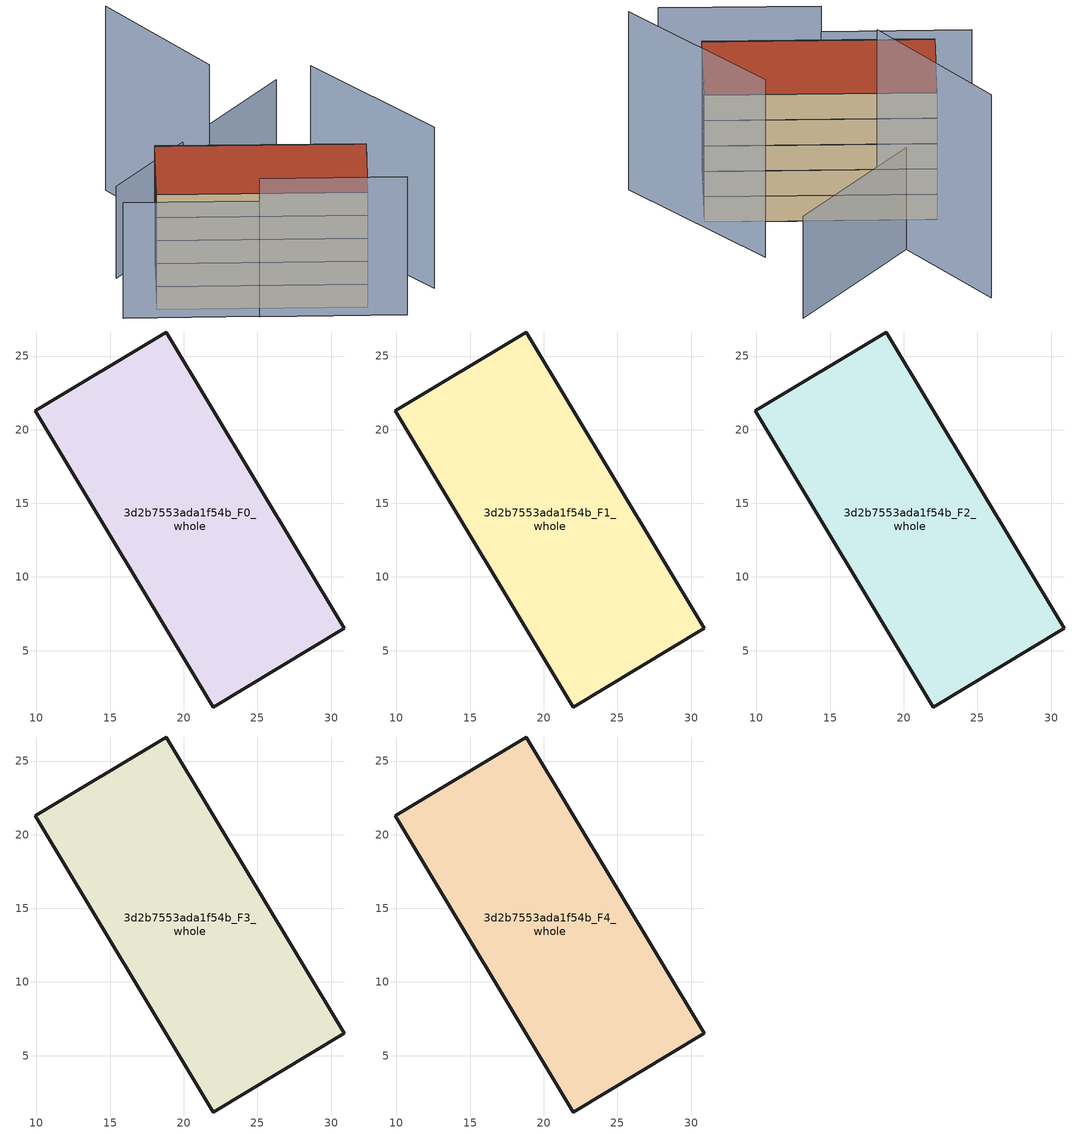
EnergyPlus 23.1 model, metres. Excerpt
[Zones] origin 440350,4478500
3d2b7553ada1f54b_F0_whole
 floor ground (EU_floor_Construction): 30.9,6.53 18.8,26.63 9.91,21.28 22.01,1.17 z0
 wall outside (EU_wall_Construction): 22.01,1.17 9.91,21.28 18.8,26.63 30.9,6.53 22.01,1.17 z0:3
3d2b7553ada1f54b_F1_whole
 floor to 3d2b7553ada1f54b_F0_whole (EU_floor_Construction): 30.9,6.53 18.8,26.63 9.91,21.28 22.01,1.17 z3
 wall outside (EU_wall_Construction): 22.01,1.17 9.91,21.28 18.8,26.63 30.9,6.53 22.01,1.17 z3:6
3d2b7553ada1f54b_F2_whole
 floor to 3d2b7553ada1f54b_F1_whole (EU_floor_Construction): 30.9,6.53 18.8,26.63 9.91,21.28 22.01,1.17 z6
 wall outside (EU_wall_Construction): 22.01,1.17 9.91,21.28 18.8,26.63 30.9,6.53 22.01,1.17 z6:9
3d2b7553ada1f54b_F3_whole
 floor to 3d2b7553ada1f54b_F2_whole (EU_floor_Construction): 30.9,6.53 18.8,26.63 9.91,21.28 22.01,1.17 z9
 wall outside (EU_wall_Construction): 22.01,1.17 9.91,21.28 18.8,26.63 30.9,6.53 22.01,1.17 z9:12
3d2b7553ada1f54b_F4_whole
 floor to 3d2b7553ada1f54b_F3_whole (EU_floor_Construction): 30.9,6.53 18.8,26.63 9.91,21.28 22.01,1.17 z12
 wall outside (EU_wall_Construction): 22.01,1.17 9.91,21.28 18.8,26.63 30.9,6.53 22.01,1.17 z12:15
 roof outside (EU_roof_Construction): 18.8,26.63 30.9,6.53 22.01,1.17 9.91,21.28 z15
shading: 29.21,-3.16 33.66,15.22 z0:21; 24.01,22.67 29.12,38.82 z0:24; 41.88,24.36 13.44,28.51 z0:12; 14.35,10.66 22.84,-3.41 z0:18; 6.55,23.63 14.38,10.67 z0:15
[Building]
EU S2 Campaign: North Axis=0; Terrain=City; Solar Distribution=FullExterior
[Site:Location]
Madrid: Latitude=40.5; Longitude=-3.5; Time Zone=1; Elevation=609
[SizingPeriod:WeatherFileDays]
AnnualSizingPeriod: Begin Month=1; Begin Day of Month=1; End Month=12; End Day of Month=31; Day of Week for Start Day=Monday; Use Weather File Daylight Saving Period=No; Use Weather File Rain and Snow Indicators=No
[MATERIAL]
EU_InternalMass_Material: Roughness=MediumRough; Thickness=0.1; Conductivity=1; Density=1800; Specific Heat=900; Thermal Absorptance=0.9; Solar Absorptance=0.7; Visible Absorptance=0.7
[MATERIAL:NOMASS] Roughness=MediumRough; Thermal Absorptance=0.9; Solar Absorptance=0.7; Visible Absorptance=0.7
Name | Thermal Resistance
EU_wall_NoMass | 0.609216
EU_roof_NoMass | 0.513268
EU_floor_NoMass | 0.568163
[CONSTRUCTION]
EU_wall_Construction: EU_wall_NoMass
EU_roof_Construction: EU_roof_NoMass
EU_floor_Construction: EU_floor_NoMass
EU_InternalMass_Construction: EU_InternalMass_Material
[ZONE] Type=1; Multiplier=1; Ceiling Height=autocalculate; Volume=730.453; Floor Area=autocalculate; Part of Total Floor Area=Yes
3d2b7553ada1f54b_F0_whole; 3d2b7553ada1f54b_F1_whole; 3d2b7553ada1f54b_F2_whole; 3d2b7553ada1f54b_F3_whole; 3d2b7553ada1f54b_F4_whole
[INTERNALMASS] Construction=EU_InternalMass_Construction; Surface Area=243.485
Name | Zone or ZoneList
3d2b7553ada1f54b_F0_whole_EU_InternalMass | 3d2b7553ada1f54b_F0_whole
3d2b7553ada1f54b_F1_whole_EU_InternalMass | 3d2b7553ada1f54b_F1_whole
3d2b7553ada1f54b_F2_whole_EU_InternalMass | 3d2b7553ada1f54b_F2_whole
3d2b7553ada1f54b_F3_whole_EU_InternalMass | 3d2b7553ada1f54b_F3_whole
3d2b7553ada1f54b_F4_whole_EU_InternalMass | 3d2b7553ada1f54b_F4_whole
[OTHEREQUIPMENT] Fuel Type=Electricity; Design Level Calculation Method=Watts/Area; Power per Zone Floor Area=1; Fraction Latent=0; Fraction Radiant=0; Fraction Lost=0; Carbon Dioxide Generation Rate=0; EndUse Subcategory=EU_Step8_InternalGains
Name | Zone or ZoneList or Space or SpaceList | Schedule
EU_Step8_InternalGain_3d2b7553ada1f54b_F0_whole_f000 | 3d2b7553ada1f54b_F0_whole | EU_Step8_GainSchedule_3d2b7553ada1f54b_F0_whole_f000
EU_Step8_InternalGain_3d2b7553ada1f54b_F1_whole_f000 | 3d2b7553ada1f54b_F1_whole | EU_Step8_GainSchedule_3d2b7553ada1f54b_F1_whole_f000
EU_Step8_InternalGain_3d2b7553ada1f54b_F2_whole_f000 | 3d2b7553ada1f54b_F2_whole | EU_Step8_GainSchedule_3d2b7553ada1f54b_F2_whole_f000
EU_Step8_InternalGain_3d2b7553ada1f54b_F3_whole_f000 | 3d2b7553ada1f54b_F3_whole | EU_Step8_GainSchedule_3d2b7553ada1f54b_F3_whole_f000
EU_Step8_InternalGain_3d2b7553ada1f54b_F4_whole_f000 | 3d2b7553ada1f54b_F4_whole | EU_Step8_GainSchedule_3d2b7553ada1f54b_F4_whole_f000
[ZONEVENTILATION:DESIGNFLOWRATE] Schedule=EU_AlwaysOn; Design Flow Rate Calculation Method=AirChanges/Hour; Air Changes per Hour=0.752966; Ventilation Type=Natural; Fan Pressure Rise=0; Fan Total Efficiency=1; Constant Term Coefficient=1; Temperature Term Coefficient=0; Velocity Term Coefficient=0; Velocity Squared Term Coefficient=0; Minimum Indoor Temperature=-100; Maximum Indoor Temperature=100; Delta Temperature=-100; Minimum Outdoor Temperature=-100; Maximum Outdoor Temperature=100; Maximum Wind Speed=40
Name | Zone or ZoneList or Space or SpaceList
EU_ConstantAir_3d2b7553ada1f54b_F0_whole | 3d2b7553ada1f54b_F0_whole
EU_ConstantAir_3d2b7553ada1f54b_F1_whole | 3d2b7553ada1f54b_F1_whole
EU_ConstantAir_3d2b7553ada1f54b_F2_whole | 3d2b7553ada1f54b_F2_whole
EU_ConstantAir_3d2b7553ada1f54b_F3_whole | 3d2b7553ada1f54b_F3_whole
EU_ConstantAir_3d2b7553ada1f54b_F4_whole | 3d2b7553ada1f54b_F4_whole
[HVACTEMPLATE:THERMOSTAT] Constant Heating Setpoint=20; Constant Cooling Setpoint=50
EU_HeatOnly_3d2b7553ada1f54b_F0_whole; EU_HeatOnly_3d2b7553ada1f54b_F1_whole; EU_HeatOnly_3d2b7553ada1f54b_F2_whole; EU_HeatOnly_3d2b7553ada1f54b_F3_whole; EU_HeatOnly_3d2b7553ada1f54b_F4_whole
[HVACTEMPLATE:ZONE:IDEALLOADSAIRSYSTEM] System Availability Schedule=EU_AlwaysOn; Maximum Heating Supply Air Temperature=50; Minimum Cooling Supply Air Temperature=13; Maximum Heating Supply Air Humidity Ratio=0.0156; Minimum Cooling Supply Air Humidity Ratio=0.0077; Heating Limit=NoLimit; Cooling Limit=NoLimit; Heating Availability Schedule=EU_AlwaysOn; Cooling Availability Schedule=EU_CoolingOff; Dehumidification Control Type=ConstantSensibleHeatRatio; Cooling Sensible Heat Ratio=0.7; Dehumidification Setpoint=60; Humidification Control Type=None; Humidification Setpoint=30; Outdoor Air Method=None; Outdoor Air Flow Rate per Person=0.00944; Outdoor Air Flow Rate per Zone Floor Area=0; Outdoor Air Flow Rate per Zone=0; Demand Controlled Ventilation Type=None; Outdoor Air Economizer Type=NoEconomizer; Heat Recovery Type=None; Sensible Heat Recovery Effectiveness=0.7; Latent Heat Recovery Effectiveness=0.65
Name | Template Thermostat
3d2b7553ada1f54b_F0_whole | EU_HeatOnly_3d2b7553ada1f54b_F0_whole
3d2b7553ada1f54b_F1_whole | EU_HeatOnly_3d2b7553ada1f54b_F1_whole
3d2b7553ada1f54b_F2_whole | EU_HeatOnly_3d2b7553ada1f54b_F2_whole
3d2b7553ada1f54b_F3_whole | EU_HeatOnly_3d2b7553ada1f54b_F3_whole
3d2b7553ada1f54b_F4_whole | EU_HeatOnly_3d2b7553ada1f54b_F4_whole
[SIZING:ZONE] Zone Cooling Design Supply Air Temperature Input Method=SupplyAirTemperature; Zone Cooling Design Supply Air Temperature=13; Zone Heating Design Supply Air Temperature Input Method=SupplyAirTemperature; Zone Heating Design Supply Air Temperature=50; Zone Cooling Design Supply Air Humidity Ratio=0.008; Zone Heating Design Supply Air Humidity Ratio=0.008; Cooling Design Air Flow Method=DesignDay; Cooling Design Air Flow Rate=0; Cooling Minimum Air Flow per Zone Floor Area=0.000762; Cooling Minimum Air Flow=0; Cooling Minimum Air Flow Fraction=0.2; Heating Design Air Flow Method=DesignDay; Heating Design Air Flow Rate=0; Heating Maximum Air Flow per Zone Floor Area=0.002032; Heating Maximum Air Flow=0.141576; Heating Maximum Air Flow Fraction=0.3; Account for Dedicated Outdoor Air System=No; Dedicated Outdoor Air System Control Strategy=NeutralSupplyAir; Dedicated Outdoor Air Low Setpoint Temperature for Design=autosize; Dedicated Outdoor Air High Setpoint Temperature for Design=autosize; Zone Load Sizing Method=Sensible Load Only No Latent Load; Zone Latent Cooling Design Supply Air Humidity Ratio Input Method=HumidityRatioDifference; Zone Cooling Design Supply Air Humidity Ratio Difference=0.005; Zone Latent Heating Design Supply Air Humidity Ratio Input Method=HumidityRatioDifference; Zone Humidification Design Supply Air Humidity Ratio Difference=0.005
3d2b7553ada1f54b_F0_whole; 3d2b7553ada1f54b_F1_whole; 3d2b7553ada1f54b_F2_whole; 3d2b7553ada1f54b_F3_whole; 3d2b7553ada1f54b_F4_whole
[SCHEDULE:CONSTANT]
Name | Hourly Value
EU_AlwaysOn | 1
EU_CoolingOff | 0
[SCHEDULE:FILE] Column Number=1; Rows to Skip at Top=0; Number of Hours of Data=8760; Column Separator=Comma; Interpolate to Timestep=No; Minutes per Item=60; Adjust Schedule for Daylight Savings=Yes
Name | File
EU_Step8_GainSchedule_3d2b7553ada1f54b_F0_whole_f000 | ../../schedules/3d2b7553ada1f54b/3d2b7553ada1f54b_F0_whole_f000_gain.csv
EU_Step8_GainSchedule_3d2b7553ada1f54b_F1_whole_f000 | ../../schedules/3d2b7553ada1f54b/3d2b7553ada1f54b_F1_whole_f000_gain.csv
EU_Step8_GainSchedule_3d2b7553ada1f54b_F2_whole_f000 | ../../schedules/3d2b7553ada1f54b/3d2b7553ada1f54b_F2_whole_f000_gain.csv
EU_Step8_GainSchedule_3d2b7553ada1f54b_F3_whole_f000 | ../../schedules/3d2b7553ada1f54b/3d2b7553ada1f54b_F3_whole_f000_gain.csv
EU_Step8_GainSchedule_3d2b7553ada1f54b_F4_whole_f000 | ../../schedules/3d2b7553ada1f54b/3d2b7553ada1f54b_F4_whole_f000_gain.csv
